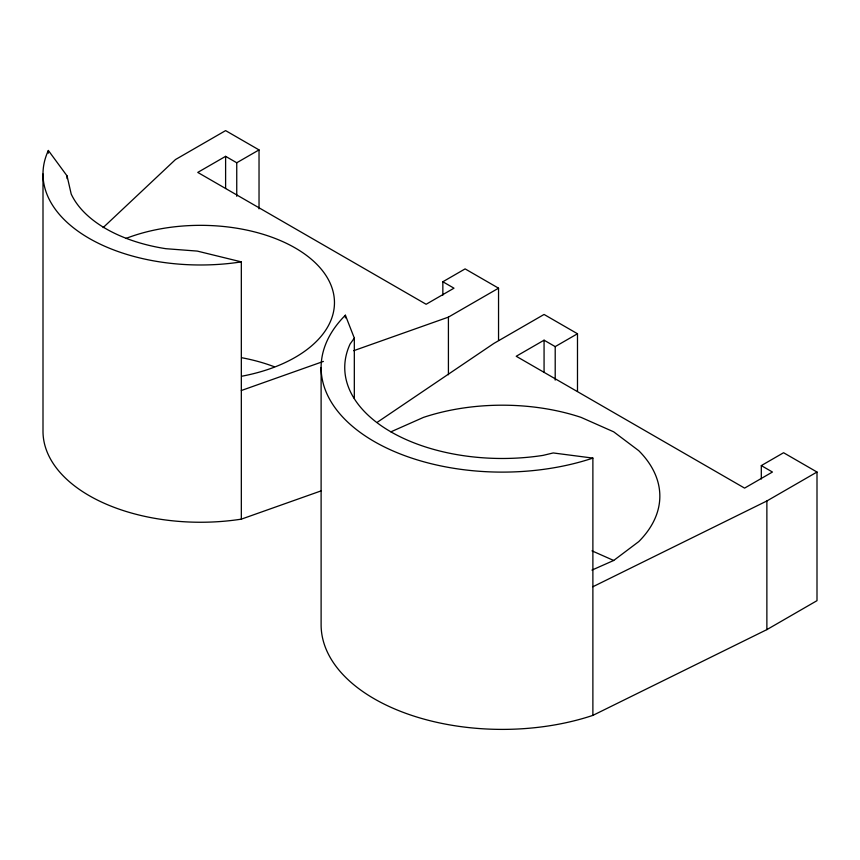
<?xml version="1.0" encoding="UTF-8"?>
<svg xmlns="http://www.w3.org/2000/svg" width="860" height="860" viewBox="0 0 860 860"><rect width="100%" height="100%" fill="white"/><g stroke="black" fill="none" stroke-linecap="round" stroke-linejoin="round"><path stroke-width="1.29" d="M345.387 317.899L345.387 315.212L354.32 338.109L350.117 343.978A157.541 90.956 0 0 0 543.068 455.381L553.216 452.951L592.884 458.1L592.884 715.38A181.18 104.597 0 0 1 321.113 624.79L321.113 367.521M103.125 227.61L175.483 159.551L225.61 130.612L259.032 149.909L259.032 208.862M591.938 570.105L613.696 560.473L638.733 541.628A157.541 90.956 0 0 0 638.733 450.672L613.696 431.838L581.059 417.379A157.541 90.956 0 0 0 423.518 417.379L390.892 431.838M377.529 422.11L493.93 343.398L544.068 314.459L577.49 333.755L577.49 391.375M259.032 149.909L236.747 162.766L225.61 156.337L197.757 172.419L426.13 304.268L453.983 288.186L442.846 281.757L442.846 295.152M442.846 281.757L465.12 268.89L498.542 288.186L498.542 340.442M353.707 350.687L448.415 317.125L498.542 288.186M577.49 333.755L555.205 346.612L544.068 340.184L516.215 356.266L744.588 488.114L772.441 472.033L761.304 465.604L761.304 478.998M761.304 465.604L783.578 452.736L817 472.033L817 600.667L766.873 629.617L592.884 715.38M592.884 586.746L766.873 500.971L817 472.033M241.327 390.515L323.403 361.426M43 174.021L43 431.29A157.541 90.956 0 0 0 241.327 519.15L320.877 490.963M241.327 519.15L241.327 261.881L197.262 251.088L165.883 248.701A133.913 77.314 0 0 1 71.197 194.027L67.058 175.913L48.364 150.478L48.364 153.155M591.992 550.851L613.696 560.473M766.873 500.971L766.873 629.617M555.205 346.612L555.205 380.109M544.068 340.184L544.068 372.348M448.415 317.125L448.415 374.745M354.32 338.109L354.32 398.406M236.747 162.766L236.747 196.263M225.61 156.337L225.61 188.49M67.058 175.913L67.058 178.59M592.884 458.1A181.18 104.597 0 0 1 374.175 441.481A181.18 104.597 0 0 1 345.387 315.212M241.327 261.881A157.541 90.956 0 0 1 48.364 150.478M125.861 238.478A133.913 77.314 0 0 1 320.973 268.836A133.913 77.314 0 0 1 241.886 376.196M241.886 357.76A133.913 77.314 0 0 1 273.964 366.629"/></g></svg>
